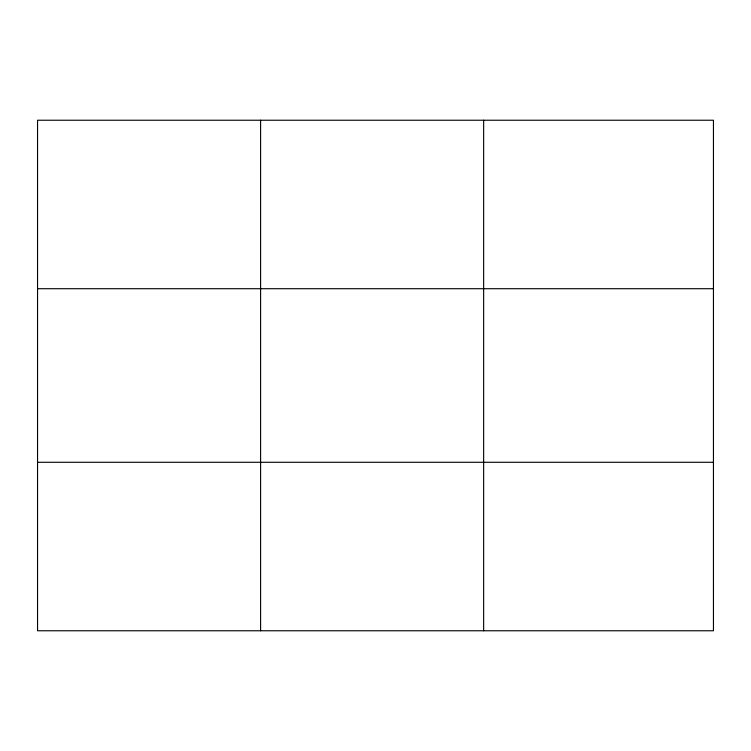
<?xml version="1.0" encoding="UTF-8"?>
<svg xmlns="http://www.w3.org/2000/svg" width="751" height="751" viewBox="0 0 751 751"><rect width="100%" height="100%" fill="white"/><g stroke="black" fill="none" stroke-linecap="round" stroke-linejoin="round"><path stroke-width="1.13" d="M260.597 630.765L260.597 120.235M483.644 630.765L483.644 120.235M37.55 288.713L713.45 288.713M37.55 462.287L713.45 462.287M713.45 588.643L713.45 630.765L37.55 630.765L37.55 120.235L713.45 120.235L713.45 588.643"/></g></svg>
